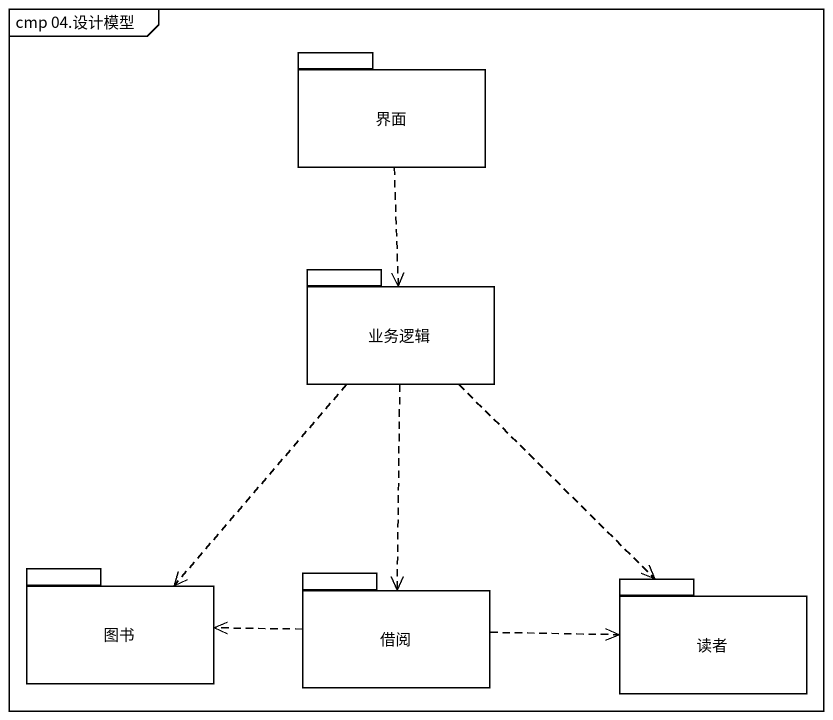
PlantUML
@startuml
mainframe cmp 04.设计模型
package 界面 {
}
package 业务逻辑 {
}
package 图书 {
}
package 借阅 {
}
package 读者 {
}
界面 ..> 业务逻辑
业务逻辑 ..> 图书
业务逻辑 ..> 借阅
业务逻辑 ..> 读者
借阅 .left.> 图书
借阅 .right.> 读者
@enduml
